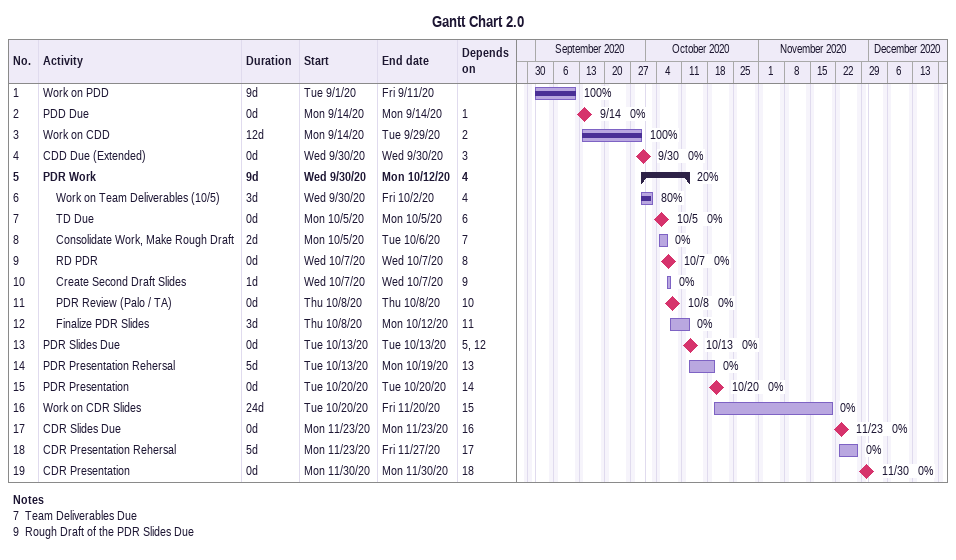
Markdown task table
Gantt Chart 2.0

| ID | Level | Task | Duration | Start | Finish | Predecessors | % complete |
|---|---|---|---|---|---|---|---|
| 1 | 1 | Work on PDD | 9d | 2020-09-01 | 2020-09-11 |  | 100 |
| 2 | 1 | PDD Due | 0d | 2020-09-14 | 2020-09-14 | 1 | 0 |
| 3 | 1 | Work on CDD | 12d | 2020-09-14 | 2020-09-29 | 2 | 100 |
| 4 | 1 | CDD Due (Extended) | 0d | 2020-09-30 | 2020-09-30 | 3 | 0 |
| 5 | 1 | **PDR Work** | 9d | 2020-09-30 | 2020-10-12 | 4 | 20 |
| 6 | 2 | Work on Team Deliverables (10/5) | 3d | 2020-09-30 | 2020-10-02 | 4 | 80 |
| 7 | 2 | TD Due | 0d | 2020-10-05 | 2020-10-05 | 6 | 0 |
| 8 | 2 | Consolidate Work, Make Rough Draft | 2d | 2020-10-05 | 2020-10-06 | 7 | 0 |
| 9 | 2 | RD PDR | 0d | 2020-10-07 | 2020-10-07 | 8 | 0 |
| 10 | 2 | Create Second Draft Slides | 1d | 2020-10-07 | 2020-10-07 | 9 | 0 |
| 11 | 2 | PDR Review (Palo / TA) | 0d | 2020-10-08 | 2020-10-08 | 10 | 0 |
| 12 | 2 | Finalize PDR Slides | 3d | 2020-10-08 | 2020-10-12 | 11 | 0 |
| 13 | 1 | PDR Slides Due | 0d | 2020-10-13 | 2020-10-13 | 5, 12 | 0 |
| 14 | 1 | PDR Presentation Rehersal | 5d | 2020-10-13 | 2020-10-19 | 13 | 0 |
| 15 | 1 | PDR Presentation | 0d | 2020-10-20 | 2020-10-20 | 14 | 0 |
| 16 | 1 | Work on CDR Slides | 24d | 2020-10-20 | 2020-11-20 | 15 | 0 |
| 17 | 1 | CDR Slides Due | 0d | 2020-11-23 | 2020-11-23 | 16 | 0 |
| 18 | 1 | CDR Presentation Rehersal | 5d | 2020-11-23 | 2020-11-27 | 17 | 0 |
| 19 | 1 | CDR Presentation | 0d | 2020-11-30 | 2020-11-30 | 18 | 0 |

Notes
- 7: Team Deliverables Due
- 9: Rough Draft of the PDR Slides Due
